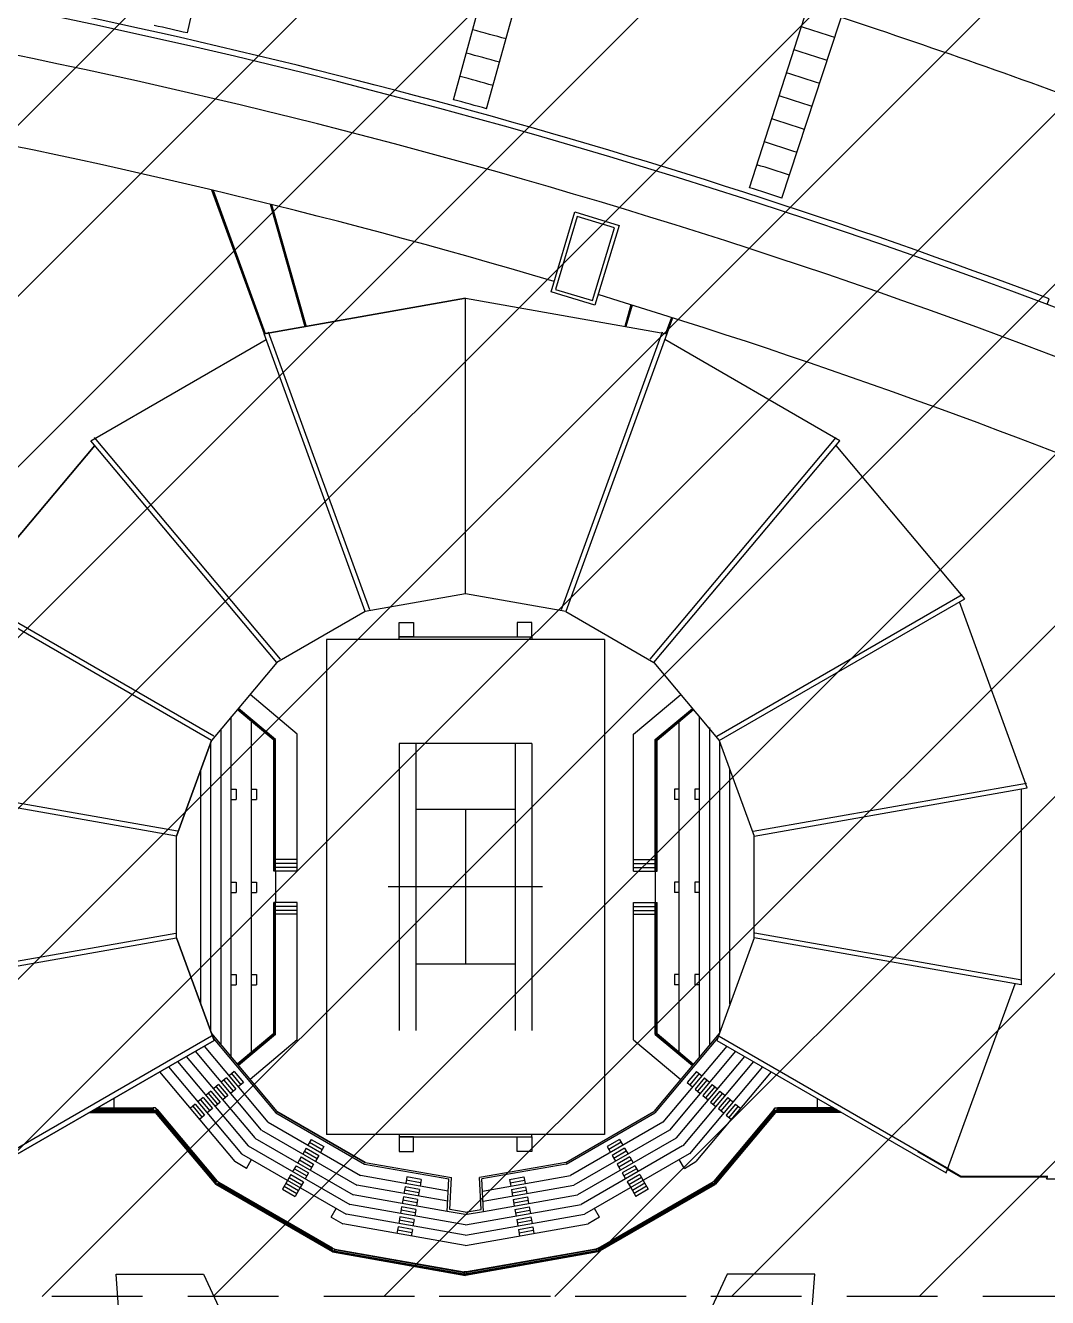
# Model space of a CAD drawing. Extents: x 23317406 to 24383751, y 42324270 to 43451021.
# Drawn here: x 24117586 to 24123226, y 43429072 to 43436094 of the extents above; entities that cross this region are included whole.
import ezdxf

# ---------------------------------------------------------------- set-up
doc = ezdxf.new("R2010")
doc.units = 0
doc.header["$MEASUREMENT"] = 0
doc.linetypes.add('DASHED', pattern=[0.75, 0.5, -0.25])
doc.layers.add('CT', color=9, linetype='CONTINUOUS')

msp = doc.modelspace()

# ---------------------------------------------------------------- linework, layer by layer
at = {"layer": 'CT'}
for p, q in [((24114957.62949, 43432955.94252, -1), (24121863.97578, 43439862.28881, -1)), ((24114957.62949, 43432013.13348, -1), (24122806.78482, 43439862.28881, -1)), ((24114957.62949, 43431070.32444, -1), (24123749.59386, 43439862.28881, -1)), ((24114957.62949, 43430127.51539, -1), (24124692.40291, 43439862.28881, -1)), ((24114957.62949, 43429184.70635, -1), (24125635.21195, 43439862.28881, -1)), ((24115792.90226, 43429077.17008, -1), (24126578.02099, 43439862.28881, -1)), ((24116735.7113, 43429077.17008, -1), (24127118.50125, 43439459.96003, -1)), ((24117678.52034, 43429077.17008, -1), (24127118.50125, 43438517.15099, -1)), ((24118621.32938, 43429077.17008, -1), (24127118.50125, 43437574.34195, -1)), ((24119564.13842, 43429077.17008, -1), (24127118.50125, 43436631.53291, -1)), ((24120506.94747, 43429077.17008, -1), (24127118.50125, 43435688.72386, -1)), ((24121481.62078, 43429077.17008, -1), (24127118.50125, 43434714.05055, -1)), ((24122518.56574, 43429077.17008, -1), (24127118.50125, 43433677.10559, -1))]:
    msp.add_line(p, q, dxfattribs=at)
at = {"layer": 'CT', "color": 6, "linetype": 'ByBlock'}
for p, q in [((24118479.58046, 43436052.35169, -1), (24118980.92875, 43438241.6817, -1)), ((24119948.84524, 43435684.06058, -1), (24120539.45865, 43437851.01508, -1)), ((24120130.62754, 43435634.01663, -1), (24120732.28513, 43437797.93071, -1)), ((24121581.36931, 43435198.44149, -1), (24122271.16664, 43437335.89223, -1)), ((24121760.65363, 43435140.07769, -1), (24122461.34337, 43437273.98254, -1)), ((24118613.43765, 43435185.82425, -1), (24118902.35298, 43434392.0359, -1)), ((24118617.32211, 43435184.8978, -1), (24118905.68631, 43434392.62365, -1)), ((24118621.20675, 43435183.97084, -1), (24118909.01965, 43434393.21141, -1)), ((24118935.83177, 43435107.38595, -1), (24119127.81079, 43434431.79019, -1)), ((24118939.56005, 43435106.46051, -1), (24119131.11075, 43434432.37206, -1)), ((24118943.28845, 43435105.53462, -1), (24119134.4107, 43434432.95394, -1)), ((24120486.09352, 43434623.31298, -1), (24120616.94867, 43435064.44578, -1)), ((24120616.94867, 43435064.44578, -1), (24120861.60588, 43434990.50661, -1)), ((24120630.40274, 43435039.47464, -1), (24120510.95492, 43434636.79768, -1)), ((24120836.75067, 43434977.49961, -1), (24120630.40274, 43435039.47464, -1)), ((24120861.60588, 43434990.50661, -1), (24120727.96456, 43434550.69288, -1)), ((24120714.64261, 43434575.64187, -1), (24120836.75067, 43434977.49961, -1)), ((24120510.95492, 43434636.79768, -1), (24120714.64261, 43434575.64187, -1)), ((24120013.70132, 43434587.99659, -1), (24118902.35298, 43434392.0359, -1)), ((24120013.70132, 43434587.99659, -1), (24118902.35298, 43434392.0359, -1)), ((24118902.35298, 43434392.0359, -1), (24120013.70132, 43434587.99659, -1)), ((24120013.70132, 43434587.99659, -1), (24121125.04965, 43434392.0359, -1)), ((24120013.70132, 43434587.99659, -1), (24121125.04965, 43434392.0359, -1)), ((24120013.70132, 43432956.5445, -1), (24120013.70132, 43434587.99659, -1)), ((24123223.31115, 43434554.35444, -1), (24123235.07843, 43434585.54168, -1)), ((24120926.93018, 43434552.38645, -1), (24120892.99193, 43434432.95394, -1)), ((24120930.11505, 43434551.39959, -1), (24120896.29188, 43434432.37206, -1)), ((24120933.29984, 43434550.41244, -1), (24120899.59184, 43434431.79019, -1)), ((24121150.78588, 43434482.23764, -1), (24121118.38299, 43434393.21141, -1)), ((24121153.96622, 43434481.22953, -1), (24121121.71632, 43434392.62365, -1)), ((24121157.14645, 43434480.22112, -1), (24121125.04965, 43434392.0359, -1)), ((24117946.80644, 43433801.86083, -1), (24118913.92952, 43434360.2296, -1)), ((24119460.34246, 43432858.97241, -1), (24118902.35298, 43434392.0359, -1)), ((24119485.40093, 43432868.09294, -1), (24118927.41145, 43434401.15643, -1)), ((24121099.99118, 43434401.15643, -1), (24120542.00171, 43432868.09294, -1)), ((24121125.04965, 43434392.0359, -1), (24120567.06018, 43432858.97241, -1)), ((24122080.59619, 43433801.86083, -1), (24121113.47311, 43434360.2296, -1)), ((24118973.72684, 43432578.02475, -1), (24117946.80644, 43433801.86083, -1)), ((24118994.15469, 43432595.16575, -1), (24117967.23429, 43433819.00183, -1)), ((24121033.24794, 43432595.16575, -1), (24122060.16834, 43433819.00183, -1)), ((24121053.67579, 43432578.02475, -1), (24122080.59619, 43433801.86083, -1)), ((24117968.56323, 43433775.9321, -1), (24117258.29423, 43432929.46646, -1)), ((24117968.56323, 43433775.9321, -1), (24117258.29423, 43432929.46646, -1)), ((24117258.29423, 43432929.46646, -1), (24117968.56323, 43433775.9321, -1)), ((24122769.10841, 43432929.46646, -1), (24122058.8394, 43433775.9321, -1)), ((24118625.88083, 43432170.68198, -1), (24117271.62756, 43432952.56047, -1)), ((24120013.70132, 43432956.5445, -1), (24119460.34246, 43432858.97241, -1)), ((24120567.06018, 43432858.97241, -1), (24120013.70132, 43432956.5445, -1)), ((24121401.5218, 43432170.68198, -1), (24122755.77507, 43432952.56047, -1)), ((24118612.5475, 43432147.58797, -1), (24117258.29423, 43432929.46646, -1)), ((24121414.85513, 43432147.58797, -1), (24122769.10841, 43432929.46646, -1)), ((24123113.70132, 43431885.24508, -1), (24122739.79557, 43432912.54268, -1)), ((24119460.34246, 43432858.97241, -1), (24118973.72684, 43432578.02475, -1)), ((24120567.06018, 43432858.97241, -1), (24121053.67579, 43432578.02475, -1)), ((24119648.03465, 43432798.63144, -1), (24119728.03465, 43432798.63144, -1)), ((24119648.03465, 43432718.63144, -1), (24119648.03465, 43432798.63144, -1)), ((24119728.03465, 43432798.63144, -1), (24119728.03465, 43432718.63144, -1)), ((24120379.36798, 43432798.63144, -1), (24120299.36798, 43432798.63144, -1)), ((24120299.36798, 43432798.63144, -1), (24120299.36798, 43432718.63144, -1)), ((24120379.36798, 43432718.63144, -1), (24120379.36798, 43432798.63144, -1)), ((24119247.03465, 43432705.2981, -1), (24119247.03465, 43429971.96477, -1)), ((24120780.36798, 43432705.2981, -1), (24119247.03465, 43432705.2981, -1)), ((24119648.03465, 43432718.63144, -1), (24120379.36798, 43432718.63144, -1)), ((24119648.03465, 43432705.2981, -1), (24119648.03465, 43432718.63144, -1)), ((24119728.03465, 43432718.63144, -1), (24119648.03465, 43432718.63144, -1)), ((24120379.36798, 43432705.2981, -1), (24119648.03465, 43432705.2981, -1)), ((24120299.36798, 43432718.63144, -1), (24120379.36798, 43432718.63144, -1)), ((24120379.36798, 43432718.63144, -1), (24120379.36798, 43432705.2981, -1)), ((24120780.36798, 43432705.2981, -1), (24120780.36798, 43429971.96477, -1)), ((24118973.72684, 43432578.02475, -1), (24118612.5475, 43432147.58797, -1)), ((24118973.72684, 43432578.02475, -1), (24118612.5475, 43432147.58797, -1)), ((24121053.67579, 43432578.02475, -1), (24121414.85513, 43432147.58797, -1)), ((24119085.70132, 43432182.58626, -1), (24118825.27655, 43432401.10858, -1)), ((24120941.70132, 43432182.58626, -1), (24121202.12608, 43432401.10858, -1)), ((24118956.36798, 43432148.38528, -1), (24118754.99844, 43432317.35439, -1)), ((24118958.70132, 43432149.47333, -1), (24118756.49828, 43432319.14183, -1)), ((24118963.36798, 43432151.64943, -1), (24118759.49795, 43432322.7167, -1)), ((24118965.70132, 43432152.73749, -1), (24118760.99779, 43432324.50414, -1)), ((24121061.70132, 43432152.73749, -1), (24121266.40484, 43432324.50414, -1)), ((24121064.03465, 43432151.64943, -1), (24121267.90468, 43432322.7167, -1)), ((24121068.70132, 43432149.47333, -1), (24121270.90436, 43432319.14183, -1)), ((24121071.03465, 43432148.38528, -1), (24121272.40419, 43432317.35439, -1)), ((24118721.70132, 43430399.59045, -1), (24118721.70132, 43432277.67243, -1)), ((24118833.70132, 43430425.94803, -1), (24118833.70132, 43432251.31484, -1)), ((24121193.70132, 43430425.94803, -1), (24121193.70132, 43432251.31484, -1)), ((24121305.70132, 43430399.59045, -1), (24121305.70132, 43432277.67243, -1)), ((24118665.70132, 43430466.32865, -1), (24118665.70132, 43432210.93422, -1)), ((24118665.70132, 43431338.63144, -1), (24118665.70132, 43432210.93422, -1)), ((24119085.70132, 43431425.2981, -1), (24119085.70132, 43432182.58626, -1)), ((24120941.70132, 43431425.2981, -1), (24120941.70132, 43432182.58626, -1)), ((24121361.70132, 43431338.63144, -1), (24121361.70132, 43432218.88862, -1)), ((24121361.70132, 43430466.32865, -1), (24121361.70132, 43432210.93422, -1)), ((24118420.36798, 43431619.57909, -1), (24118612.5475, 43432147.58797, -1)), ((24118612.5475, 43432147.58797, -1), (24118420.36798, 43431619.57909, -1)), ((24118609.70132, 43430537.49472, -1), (24118609.70132, 43432139.76815, -1)), ((24118956.36798, 43431425.2981, -1), (24118956.36798, 43432148.38528, -1)), ((24118958.70132, 43431425.2981, -1), (24118958.70132, 43432149.47333, -1)), ((24118963.36798, 43431425.2981, -1), (24118963.36798, 43432151.64943, -1)), ((24118965.70132, 43431425.2981, -1), (24118965.70132, 43432152.73749, -1)), ((24119648.03465, 43432130.96477, -1), (24119648.03465, 43430546.2981, -1)), ((24120379.36798, 43432130.96477, -1), (24119648.03465, 43432130.96477, -1)), ((24119739.36798, 43432130.96477, -1), (24119739.36798, 43430546.2981, -1)), ((24120288.03465, 43432130.96477, -1), (24120288.03465, 43430546.2981, -1)), ((24120379.36798, 43432130.96477, -1), (24120379.36798, 43430546.2981, -1)), ((24121061.70132, 43431425.2981, -1), (24121061.70132, 43432152.73749, -1)), ((24121064.03465, 43431425.2981, -1), (24121064.03465, 43432151.64943, -1)), ((24121068.70132, 43431425.2981, -1), (24121068.70132, 43432149.47333, -1)), ((24121071.03465, 43431425.2981, -1), (24121071.03465, 43432148.38528, -1)), ((24121414.85513, 43432147.58797, -1), (24121607.03465, 43431619.57909, -1)), ((24121417.70132, 43430537.49472, -1), (24121417.70132, 43432139.76815, -1)), ((24118553.70132, 43430691.35346, -1), (24118553.70132, 43431985.90941, -1)), ((24121473.70132, 43430691.35346, -1), (24121473.70132, 43431985.90941, -1)), ((24118424.9986, 43431645.84063, -1), (24116918.33193, 43431911.50662, -1)), ((24121602.40403, 43431645.84063, -1), (24123109.0707, 43431911.50662, -1)), ((24118420.36798, 43431619.57909, -1), (24116913.70132, 43431885.24508, -1)), ((24118721.70132, 43431878.63144, -1), (24118748.36798, 43431878.63144, -1)), ((24118721.70132, 43431821.96477, -1), (24118748.36798, 43431821.96477, -1)), ((24118748.36798, 43431878.63144, -1), (24118748.36798, 43431821.96477, -1)), ((24118833.70132, 43431878.63144, -1), (24118860.36798, 43431878.63144, -1)), ((24118833.70132, 43431821.96477, -1), (24118860.36798, 43431821.96477, -1)), ((24118860.36798, 43431878.63144, -1), (24118860.36798, 43431821.96477, -1)), ((24121193.70132, 43431878.63144, -1), (24121167.03465, 43431878.63144, -1)), ((24121167.03465, 43431878.63144, -1), (24121167.03465, 43431821.96477, -1)), ((24121193.70132, 43431821.96477, -1), (24121167.03465, 43431821.96477, -1)), ((24121305.70132, 43431878.63144, -1), (24121279.03465, 43431878.63144, -1)), ((24121279.03465, 43431878.63144, -1), (24121279.03465, 43431821.96477, -1)), ((24121305.70132, 43431821.96477, -1), (24121279.03465, 43431821.96477, -1)), ((24121607.03465, 43431619.57909, -1), (24123113.70132, 43431885.24508, -1)), ((24123080.36798, 43431879.36751, -1), (24123080.36798, 43430797.89536, -1)), ((24120288.03465, 43431765.2981, -1), (24119739.36798, 43431765.2981, -1)), ((24120013.70132, 43431765.2981, -1), (24120013.70132, 43430911.96477, -1)), ((24118420.36798, 43431057.68378, -1), (24118420.36798, 43431619.57909, -1)), ((24121607.03465, 43431057.68378, -1), (24121607.03465, 43431619.57909, -1)), ((24119085.70132, 43431489.2981, -1), (24118965.70132, 43431489.2981, -1)), ((24120941.70132, 43431489.2981, -1), (24121061.70132, 43431489.2981, -1)), ((24119085.70132, 43431425.2981, -1), (24118956.36798, 43431425.2981, -1)), ((24119085.70132, 43431467.96477, -1), (24118965.70132, 43431467.96477, -1)), ((24119085.70132, 43431446.63144, -1), (24118965.70132, 43431446.63144, -1)), ((24118965.70132, 43431425.2981, -1), (24118965.70132, 43431251.96477, -1)), ((24120941.70132, 43431467.96477, -1), (24121061.70132, 43431467.96477, -1)), ((24120941.70132, 43431446.63144, -1), (24121061.70132, 43431446.63144, -1)), ((24120941.70132, 43431425.2981, -1), (24121071.03465, 43431425.2981, -1)), ((24121061.70132, 43431425.2981, -1), (24121061.70132, 43431251.96477, -1)), ((24118721.70132, 43431365.2981, -1), (24118748.36798, 43431365.2981, -1)), ((24118748.36798, 43431365.2981, -1), (24118748.36798, 43431308.63144, -1)), ((24118833.70132, 43431365.2981, -1), (24118860.36798, 43431365.2981, -1)), ((24118860.36798, 43431365.2981, -1), (24118860.36798, 43431308.63144, -1)), ((24120440.03465, 43431338.63144, -1), (24119587.36798, 43431338.63144, -1)), ((24121193.70132, 43431365.2981, -1), (24121167.03465, 43431365.2981, -1)), ((24121167.03465, 43431365.2981, -1), (24121167.03465, 43431308.63144, -1)), ((24121305.70132, 43431365.2981, -1), (24121279.03465, 43431365.2981, -1)), ((24121279.03465, 43431365.2981, -1), (24121279.03465, 43431308.63144, -1)), ((24118721.70132, 43431308.63144, -1), (24118748.36798, 43431308.63144, -1)), ((24118833.70132, 43431308.63144, -1), (24118860.36798, 43431308.63144, -1)), ((24121193.70132, 43431308.63144, -1), (24121167.03465, 43431308.63144, -1)), ((24121305.70132, 43431308.63144, -1), (24121279.03465, 43431308.63144, -1)), ((24119085.70132, 43431251.96477, -1), (24118956.36798, 43431251.96477, -1)), ((24118956.36798, 43430528.87759, -1), (24118956.36798, 43431251.96477, -1)), ((24118958.70132, 43430527.78954, -1), (24118958.70132, 43431251.96477, -1)), ((24118963.36798, 43430525.61344, -1), (24118963.36798, 43431251.96477, -1)), ((24118965.70132, 43430524.52538, -1), (24118965.70132, 43431251.96477, -1)), ((24119085.70132, 43431230.63144, -1), (24118965.70132, 43431230.63144, -1)), ((24119085.70132, 43431209.2981, -1), (24118965.70132, 43431209.2981, -1)), ((24119085.70132, 43430494.67661, -1), (24119085.70132, 43431251.96477, -1)), ((24120941.70132, 43430494.67661, -1), (24120941.70132, 43431251.96477, -1)), ((24120941.70132, 43431251.96477, -1), (24121071.03465, 43431251.96477, -1)), ((24120941.70132, 43431230.63144, -1), (24121061.70132, 43431230.63144, -1)), ((24120941.70132, 43431209.2981, -1), (24121061.70132, 43431209.2981, -1)), ((24121061.70132, 43430524.52538, -1), (24121061.70132, 43431251.96477, -1)), ((24121064.03465, 43430525.61344, -1), (24121064.03465, 43431251.96477, -1)), ((24121068.70132, 43430527.78954, -1), (24121068.70132, 43431251.96477, -1)), ((24121071.03465, 43430528.87759, -1), (24121071.03465, 43431251.96477, -1)), ((24119085.70132, 43431187.96477, -1), (24118965.70132, 43431187.96477, -1)), ((24120941.70132, 43431187.96477, -1), (24121061.70132, 43431187.96477, -1)), ((24116942.40403, 43430824.1569, -1), (24118415.73736, 43431083.94532, -1)), ((24116947.03465, 43430797.89536, -1), (24118420.36798, 43431057.68378, -1)), ((24118626.43935, 43430491.50735, -1), (24118420.36798, 43431057.68378, -1)), ((24118420.36798, 43431057.68378, -1), (24118626.43935, 43430491.50735, -1)), ((24121607.03465, 43431057.68378, -1), (24121400.96328, 43430491.50735, -1)), ((24123080.36798, 43430797.89536, -1), (24121607.03465, 43431057.68378, -1)), ((24123084.9986, 43430824.1569, -1), (24121611.66527, 43431083.94532, -1)), ((24120288.03465, 43430911.96477, -1), (24119739.36798, 43430911.96477, -1)), ((24118721.70132, 43430855.2981, -1), (24118748.36798, 43430855.2981, -1)), ((24118748.36798, 43430855.2981, -1), (24118748.36798, 43430798.63144, -1)), ((24118833.70132, 43430855.2981, -1), (24118860.36798, 43430855.2981, -1)), ((24118860.36798, 43430855.2981, -1), (24118860.36798, 43430798.63144, -1)), ((24121193.70132, 43430855.2981, -1), (24121167.03465, 43430855.2981, -1)), ((24121167.03465, 43430855.2981, -1), (24121167.03465, 43430798.63144, -1)), ((24121305.70132, 43430855.2981, -1), (24121279.03465, 43430855.2981, -1)), ((24121279.03465, 43430855.2981, -1), (24121279.03465, 43430798.63144, -1)), ((24118721.70132, 43430798.63144, -1), (24118748.36798, 43430798.63144, -1)), ((24118833.70132, 43430798.63144, -1), (24118860.36798, 43430798.63144, -1)), ((24121193.70132, 43430798.63144, -1), (24121167.03465, 43430798.63144, -1)), ((24121305.70132, 43430798.63144, -1), (24121279.03465, 43430798.63144, -1)), ((24122667.27803, 43429760.40019, -1), (24123047.03465, 43430803.77293, -1)), ((24118613.10602, 43430514.60136, -1), (24117350.86337, 43429785.84522, -1)), ((24117360.1246, 43429760.40019, -1), (24118626.43935, 43430491.50735, -1)), ((24118626.43935, 43430491.50735, -1), (24117360.1246, 43429760.40019, -1)), ((24118612.5475, 43430529.6749, -1), (24118973.72684, 43430099.23812, -1)), ((24118621.88083, 43430504.03178, -1), (24118967.63494, 43430091.97808, -1)), ((24118956.36798, 43430528.87759, -1), (24118754.99844, 43430359.90848, -1)), ((24118958.70132, 43430527.78954, -1), (24118756.49828, 43430358.12104, -1)), ((24118963.36798, 43430525.61344, -1), (24118759.49795, 43430354.54617, -1)), ((24118965.70132, 43430524.52538, -1), (24118760.99779, 43430352.75873, -1)), ((24119085.70132, 43430494.67661, -1), (24118825.27655, 43430276.15429, -1)), ((24120941.70132, 43430494.67661, -1), (24121202.12608, 43430276.15429, -1)), ((24121414.85513, 43430529.6749, -1), (24121053.67579, 43430099.23812, -1)), ((24121405.5218, 43430504.03178, -1), (24121059.76769, 43430091.97808, -1)), ((24121061.70132, 43430524.52538, -1), (24121266.40484, 43430352.75873, -1)), ((24121064.03465, 43430525.61344, -1), (24121267.90468, 43430354.54617, -1)), ((24121068.70132, 43430527.78954, -1), (24121270.90436, 43430358.12104, -1)), ((24121071.03465, 43430528.87759, -1), (24121272.40419, 43430359.90848, -1)), ((24121400.96328, 43430491.50735, -1), (24122667.27803, 43429760.40019, -1)), ((24121414.29661, 43430514.60136, -1), (24122680.61136, 43429783.4942, -1)), ((24118522.57679, 43430431.54227, -1), (24118887.56996, 43429996.56035, -1)), ((24118571.82237, 43430459.97421, -1), (24118924.12137, 43430040.12062, -1)), ((24121455.58027, 43430459.97421, -1), (24121103.28127, 43430040.12062, -1)), ((24121504.82584, 43430431.54227, -1), (24121139.83267, 43429996.56035, -1)), ((24118424.08564, 43430374.67838, -1), (24118814.46715, 43429909.43981, -1)), ((24118473.33122, 43430403.11032, -1), (24118851.01856, 43429953.00008, -1)), ((24121554.07141, 43430403.11032, -1), (24121176.38408, 43429953.00008, -1)), ((24121603.31699, 43430374.67838, -1), (24121212.93548, 43429909.43981, -1)), ((24118325.5945, 43430317.81449, -1), (24118741.36435, 43429822.31928, -1)), ((24118374.84007, 43430346.24643, -1), (24118777.91575, 43429865.87955, -1)), ((24118694.90679, 43430284.24773, -1), (24118666.3078, 43430260.25032, -1)), ((24118694.90679, 43430284.24773, -1), (24118746.3298, 43430222.96417, -1)), ((24118737.80528, 43430320.24383, -1), (24118709.20629, 43430296.24643, -1)), ((24118723.50578, 43430308.24513, -1), (24118774.92879, 43430246.96158, -1)), ((24118737.80528, 43430320.24383, -1), (24118789.22829, 43430258.96028, -1)), ((24121289.59735, 43430320.24383, -1), (24121238.17434, 43430258.96028, -1)), ((24121652.56256, 43430346.24643, -1), (24121249.48688, 43429865.87955, -1)), ((24121303.89685, 43430308.24513, -1), (24121252.47384, 43430246.96158, -1)), ((24121332.49584, 43430284.24773, -1), (24121281.07283, 43430222.96417, -1)), ((24121701.80813, 43430317.81449, -1), (24121286.03829, 43429822.31928, -1)), ((24121289.59735, 43430320.24383, -1), (24121318.19634, 43430296.24643, -1)), ((24121332.49584, 43430284.24773, -1), (24121361.09483, 43430260.25032, -1)), ((24118609.10981, 43430212.25552, -1), (24118580.51082, 43430188.25811, -1)), ((24118609.10981, 43430212.25552, -1), (24118660.53282, 43430150.97196, -1)), ((24118652.0083, 43430248.25162, -1), (24118623.40931, 43430224.25422, -1)), ((24118637.70881, 43430236.25292, -1), (24118689.13182, 43430174.96937, -1)), ((24118652.0083, 43430248.25162, -1), (24118703.43131, 43430186.96807, -1)), ((24118680.6073, 43430272.24903, -1), (24118732.0303, 43430210.96547, -1)), ((24118746.3298, 43430222.96417, -1), (24118717.73081, 43430198.96677, -1)), ((24118789.22829, 43430258.96028, -1), (24118760.6293, 43430234.96288, -1)), ((24121238.17434, 43430258.96028, -1), (24121266.77334, 43430234.96288, -1)), ((24121281.07283, 43430222.96417, -1), (24121309.67182, 43430198.96677, -1)), ((24121346.79534, 43430272.24903, -1), (24121295.37233, 43430210.96547, -1)), ((24121375.39433, 43430248.25162, -1), (24121323.97132, 43430186.96807, -1)), ((24121389.69383, 43430236.25292, -1), (24121338.27082, 43430174.96937, -1)), ((24121418.29282, 43430212.25552, -1), (24121366.86981, 43430150.97196, -1)), ((24121375.39433, 43430248.25162, -1), (24121403.99332, 43430224.25422, -1)), ((24121418.29282, 43430212.25552, -1), (24121446.89181, 43430188.25811, -1)), ((24118073.19122, 43430172.08939, -1), (24118073.19122, 43430120.01666, -1)), ((24118523.31284, 43430140.2633, -1), (24118494.71384, 43430116.2659, -1)), ((24118523.31284, 43430140.2633, -1), (24118574.73585, 43430078.97975, -1)), ((24118566.21133, 43430176.25941, -1), (24118537.61233, 43430152.26201, -1)), ((24118551.91183, 43430164.26071, -1), (24118603.33484, 43430102.97715, -1)), ((24118566.21133, 43430176.25941, -1), (24118617.63433, 43430114.97585, -1)), ((24118594.81032, 43430200.25681, -1), (24118646.23333, 43430138.97326, -1)), ((24118660.53282, 43430150.97196, -1), (24118631.93383, 43430126.97456, -1)), ((24118703.43131, 43430186.96807, -1), (24118674.83232, 43430162.97066, -1)), ((24121323.97132, 43430186.96807, -1), (24121352.57031, 43430162.97066, -1)), ((24121366.86981, 43430150.97196, -1), (24121395.4688, 43430126.97456, -1)), ((24121432.59231, 43430200.25681, -1), (24121381.16931, 43430138.97326, -1)), ((24121461.19131, 43430176.25941, -1), (24121409.7683, 43430114.97585, -1)), ((24121475.4908, 43430164.26071, -1), (24121424.06779, 43430102.97715, -1)), ((24121504.0898, 43430140.2633, -1), (24121452.66679, 43430078.97975, -1)), ((24121461.19131, 43430176.25941, -1), (24121489.7903, 43430152.26201, -1)), ((24121504.0898, 43430140.2633, -1), (24121532.68879, 43430116.2659, -1)), ((24121954.21142, 43430172.08939, -1), (24121954.21142, 43430120.01666, -1)), ((24117938.3687, 43430094.24957, -1), (24118301.71176, 43430094.24957, -1)), ((24117946.4516, 43430098.91623, -1), (24118303.88786, 43430098.91623, -1)), ((24117959.90459, 43430106.68332, -1), (24118290.70383, 43430106.68332, -1)), ((24117965.6781, 43430110.01666, -1), (24118290.70383, 43430110.01666, -1)), ((24117977.2251, 43430116.68332, -1), (24118290.70383, 43430116.68332, -1)), ((24117982.99861, 43430120.01666, -1), (24118290.70383, 43430120.01666, -1)), ((24118290.70383, 43430106.68332, -1), (24118290.70383, 43430120.01666, -1)), ((24118303.58794, 43430120.01666, -1), (24118290.70383, 43430120.01666, -1)), ((24118290.70383, 43430120.01666, -1), (24118290.70383, 43430106.68332, -1)), ((24118290.70383, 43430106.68332, -1), (24118297.3705, 43430106.68332, -1)), ((24118303.27706, 43430119.34999, -1), (24118291.3705, 43430119.34999, -1)), ((24118291.3705, 43430119.34999, -1), (24118291.3705, 43430107.34999, -1)), ((24118291.3705, 43430107.34999, -1), (24118297.68137, 43430107.34999, -1)), ((24118297.3705, 43430106.68332, -1), (24118301.65575, 43430101.57636, -1)), ((24118297.68137, 43430107.34999, -1), (24118301.73792, 43430102.51558, -1)), ((24118301.65575, 43430101.57636, -1), (24118311.86968, 43430110.14686, -1)), ((24118301.65575, 43430101.57636, -1), (24118311.86968, 43430110.14686, -1)), ((24118301.65575, 43430101.57636, -1), (24118634.32095, 43429705.12142, -1)), ((24118301.71176, 43430094.24957, -1), (24118635.62635, 43429696.30565, -1)), ((24118301.73792, 43430102.51558, -1), (24118310.93045, 43430110.22903, -1)), ((24118310.93045, 43430110.22903, -1), (24118303.27706, 43430119.34999, -1)), ((24118311.86968, 43430110.14686, -1), (24118303.58794, 43430120.01666, -1)), ((24118303.88786, 43430098.91623, -1), (24118638.6723, 43429699.93567, -1)), ((24118304.20923, 43430103.71899, -1), (24118636.49663, 43429707.71429, -1)), ((24118309.31619, 43430108.00424, -1), (24118640.84798, 43429712.90004, -1)), ((24118311.86968, 43430110.14686, -1), (24118643.02366, 43429715.49291, -1)), ((24118509.01334, 43430128.2646, -1), (24118560.43635, 43430066.98105, -1)), ((24118574.73585, 43430078.97975, -1), (24118546.13685, 43430054.98234, -1)), ((24118617.63433, 43430114.97585, -1), (24118589.03534, 43430090.97845, -1)), ((24118967.63494, 43430091.97808, -1), (24119457.10102, 43429809.3847, -1)), ((24119460.34246, 43429818.29046, -1), (24118973.72684, 43430099.23812, -1)), ((24118973.72684, 43430099.23812, -1), (24119460.34246, 43429818.29046, -1)), ((24120567.06018, 43429818.29046, -1), (24121053.67579, 43430099.23812, -1)), ((24120570.30161, 43429809.3847, -1), (24121059.76769, 43430091.97808, -1)), ((24121715.53296, 43430110.14686, -1), (24121384.37897, 43429715.49291, -1)), ((24121718.08644, 43430108.00424, -1), (24121386.55465, 43429712.90004, -1)), ((24121723.22549, 43430098.57149, -1), (24121388.73033, 43429699.93567, -1)), ((24121723.1934, 43430103.71899, -1), (24121390.90601, 43429707.71429, -1)), ((24121725.40315, 43430093.90668, -1), (24121391.77628, 43429696.30565, -1)), ((24121725.74688, 43430101.57636, -1), (24121393.08169, 43429705.12142, -1)), ((24121409.7683, 43430114.97585, -1), (24121438.36729, 43430090.97845, -1)), ((24121452.66679, 43430078.97975, -1), (24121481.26578, 43430054.98234, -1)), ((24121518.38929, 43430128.2646, -1), (24121466.96628, 43430066.98105, -1)), ((24121715.53296, 43430110.14686, -1), (24121723.8147, 43430120.01666, -1)), ((24121725.74688, 43430101.57636, -1), (24121715.53296, 43430110.14686, -1)), ((24121725.74688, 43430101.57636, -1), (24121715.53296, 43430110.14686, -1)), ((24121716.47218, 43430110.22903, -1), (24121724.12557, 43430119.34999, -1)), ((24121725.66471, 43430102.51558, -1), (24121716.47218, 43430110.22903, -1)), ((24122080.95103, 43430098.91623, -1), (24121723.51477, 43430098.91623, -1)), ((24121723.8147, 43430120.01666, -1), (24121736.6988, 43430120.01666, -1)), ((24121724.12557, 43430119.34999, -1), (24121736.03213, 43430119.34999, -1)), ((24121729.72126, 43430107.34999, -1), (24121725.66471, 43430102.51558, -1)), ((24122089.03394, 43430094.24957, -1), (24121725.69087, 43430094.24957, -1)), ((24121730.03213, 43430106.68332, -1), (24121725.74688, 43430101.57636, -1)), ((24121736.03213, 43430107.34999, -1), (24121729.72126, 43430107.34999, -1)), ((24121736.6988, 43430106.68332, -1), (24121730.03213, 43430106.68332, -1)), ((24121736.03213, 43430119.34999, -1), (24121736.03213, 43430107.34999, -1)), ((24122044.40403, 43430120.01666, -1), (24121736.6988, 43430120.01666, -1)), ((24121736.6988, 43430106.68332, -1), (24121736.6988, 43430120.01666, -1)), ((24121736.6988, 43430120.01666, -1), (24121736.6988, 43430106.68332, -1)), ((24122050.17753, 43430116.68332, -1), (24121736.6988, 43430116.68332, -1)), ((24122061.72454, 43430110.01666, -1), (24121736.6988, 43430110.01666, -1)), ((24122067.49804, 43430106.68332, -1), (24121736.6988, 43430106.68332, -1)), ((24118887.97717, 43429996.32525, -1), (24119414.49934, 43429692.33753, -1)), ((24118924.52857, 43430039.88551, -1), (24119433.94793, 43429745.77211, -1)), ((24121102.87406, 43430039.88551, -1), (24120593.4547, 43429745.77211, -1)), ((24121139.42546, 43429996.32525, -1), (24120612.9033, 43429692.33753, -1)), ((24118851.42577, 43429952.76498, -1), (24119395.05074, 43429638.90295, -1)), ((24119163.0603, 43429945.27798, -1), (24119144.39363, 43429912.94636, -1)), ((24119153.72697, 43429929.11217, -1), (24119223.009, 43429889.11217, -1)), ((24119163.0603, 43429945.27798, -1), (24119232.34233, 43429905.27798, -1)), ((24120780.36798, 43429971.96477, -1), (24119247.03465, 43429971.96477, -1)), ((24120379.36798, 43429971.96477, -1), (24119648.03465, 43429971.96477, -1)), ((24119648.03465, 43429971.96477, -1), (24119648.03465, 43429958.63144, -1)), ((24119648.03465, 43429958.63144, -1), (24120379.36798, 43429958.63144, -1)), ((24119728.03465, 43429958.63144, -1), (24119648.03465, 43429958.63144, -1)), ((24119648.03465, 43429958.63144, -1), (24119648.03465, 43429878.63144, -1)), ((24119728.03465, 43429878.63144, -1), (24119728.03465, 43429958.63144, -1)), ((24120299.36798, 43429878.63144, -1), (24120299.36798, 43429958.63144, -1)), ((24120299.36798, 43429958.63144, -1), (24120379.36798, 43429958.63144, -1)), ((24120379.36798, 43429958.63144, -1), (24120379.36798, 43429971.96477, -1)), ((24120379.36798, 43429958.63144, -1), (24120379.36798, 43429878.63144, -1)), ((24121175.97687, 43429952.76498, -1), (24120632.35189, 43429638.90295, -1)), ((24120864.34233, 43429945.27798, -1), (24120795.0603, 43429905.27798, -1)), ((24120873.67567, 43429929.11217, -1), (24120804.39363, 43429889.11217, -1)), ((24120864.34233, 43429945.27798, -1), (24120883.009, 43429912.94636, -1)), ((24118778.32296, 43429865.64444, -1), (24119356.15355, 43429532.0338, -1)), ((24118814.87436, 43429909.20471, -1), (24119375.60214, 43429585.46837, -1)), ((24119135.0603, 43429896.78055, -1), (24119116.39363, 43429864.44894, -1)), ((24119125.72697, 43429880.61475, -1), (24119195.009, 43429840.61475, -1)), ((24119135.0603, 43429896.78055, -1), (24119204.34233, 43429856.78055, -1)), ((24119204.34233, 43429856.78055, -1), (24119185.67566, 43429824.44894, -1)), ((24119232.34233, 43429905.27798, -1), (24119213.67567, 43429872.94636, -1)), ((24119648.03465, 43429878.63144, -1), (24119728.03465, 43429878.63144, -1)), ((24120379.36798, 43429878.63144, -1), (24120299.36798, 43429878.63144, -1)), ((24121212.52827, 43429909.20471, -1), (24120651.80049, 43429585.46837, -1)), ((24121249.07967, 43429865.64444, -1), (24120671.24908, 43429532.0338, -1)), ((24120795.0603, 43429905.27798, -1), (24120813.72697, 43429872.94636, -1)), ((24120892.34233, 43429896.78055, -1), (24120823.0603, 43429856.78055, -1)), ((24120823.0603, 43429856.78055, -1), (24120841.72697, 43429824.44894, -1)), ((24120901.67567, 43429880.61475, -1), (24120832.39363, 43429840.61475, -1)), ((24120892.34233, 43429896.78055, -1), (24120911.009, 43429864.44894, -1)), ((24122508.68464, 43429878.90714, -1), (24122748.18525, 43429740.63139, -1)), ((24118805.20779, 43429785.45925, -1), (24118741.36434, 43429822.31928, -1)), ((24118805.20779, 43429785.45925, -1), (24118833.20779, 43429833.95667, -1)), ((24119079.0603, 43429799.78571, -1), (24119060.39363, 43429767.45409, -1)), ((24119079.0603, 43429799.78571, -1), (24119148.34233, 43429759.78571, -1)), ((24119107.0603, 43429848.28313, -1), (24119088.39363, 43429815.95152, -1)), ((24119097.72697, 43429832.11732, -1), (24119167.009, 43429792.11732, -1)), ((24119107.0603, 43429848.28313, -1), (24119176.34233, 43429808.28313, -1)), ((24119176.34233, 43429808.28313, -1), (24119157.67566, 43429775.95152, -1)), ((24119457.10102, 43429809.3847, -1), (24119922.57963, 43429727.30826, -1)), ((24119460.34246, 43429818.29046, -1), (24119936.30115, 43429734.36611, -1)), ((24120567.06018, 43429818.29046, -1), (24120091.10148, 43429734.36611, -1)), ((24120570.30161, 43429809.3847, -1), (24120104.823, 43429727.30826, -1)), ((24120920.34233, 43429848.28313, -1), (24120851.0603, 43429808.28313, -1)), ((24120851.0603, 43429808.28313, -1), (24120869.72697, 43429775.95152, -1)), ((24120929.67567, 43429832.11732, -1), (24120860.39363, 43429792.11732, -1)), ((24120948.34233, 43429799.78571, -1), (24120879.0603, 43429759.78571, -1)), ((24120920.34233, 43429848.28313, -1), (24120939.009, 43429815.95152, -1)), ((24120948.34233, 43429799.78571, -1), (24120967.009, 43429767.45409, -1)), ((24121222.19484, 43429785.45925, -1), (24121194.19484, 43429833.95667, -1)), ((24121222.19484, 43429785.45925, -1), (24121286.03829, 43429822.31928, -1)), ((24118643.02366, 43429715.49291, -1), (24118634.32095, 43429705.12142, -1)), ((24118653.23759, 43429706.92241, -1), (24118643.02366, 43429715.49291, -1)), ((24119032.39363, 43429718.95667, -1), (24119004.39363, 43429670.45925, -1)), ((24119051.0603, 43429751.28829, -1), (24119032.39363, 43429718.95667, -1)), ((24119041.72697, 43429735.12248, -1), (24119111.009, 43429695.12248, -1)), ((24119051.0603, 43429751.28829, -1), (24119120.34233, 43429711.28829, -1)), ((24119069.72697, 43429783.6199, -1), (24119139.009, 43429743.6199, -1)), ((24119148.34233, 43429759.78571, -1), (24119129.67566, 43429727.45409, -1)), ((24119919.06437, 43429660.23299, -1), (24119433.94793, 43429745.77211, -1)), ((24119690.91518, 43429738.37111, -1), (24119684.43231, 43429701.60495, -1)), ((24119766.45837, 43429706.09618, -1), (24119687.67375, 43429719.98803, -1)), ((24119769.6998, 43429724.47925, -1), (24119690.91518, 43429738.37111, -1)), ((24119769.6998, 43429724.47925, -1), (24119763.21693, 43429687.7131, -1)), ((24119913.15872, 43429547.54653, -1), (24119922.57963, 43429727.30826, -1)), ((24119927.09115, 43429558.62889, -1), (24119936.30115, 43429734.36611, -1)), ((24120100.303, 43429558.7907, -1), (24120091.10148, 43429734.36611, -1)), ((24120114.23543, 43429547.70834, -1), (24120104.823, 43429727.30826, -1)), ((24120108.33827, 43429660.23299, -1), (24120593.4547, 43429745.77211, -1)), ((24120257.70283, 43429724.47925, -1), (24120336.48745, 43429738.37111, -1)), ((24120257.70283, 43429724.47925, -1), (24120264.1857, 43429687.7131, -1)), ((24120260.94427, 43429706.09618, -1), (24120339.72889, 43429719.98803, -1)), ((24120336.48745, 43429738.37111, -1), (24120342.97032, 43429701.60495, -1)), ((24120879.0603, 43429759.78571, -1), (24120897.72697, 43429727.45409, -1)), ((24120957.67567, 43429783.6199, -1), (24120888.39363, 43429743.6199, -1)), ((24120976.34233, 43429751.28829, -1), (24120907.0603, 43429711.28829, -1)), ((24120985.67567, 43429735.12248, -1), (24120916.39363, 43429695.12248, -1)), ((24120976.34233, 43429751.28829, -1), (24120995.009, 43429718.95667, -1)), ((24120995.009, 43429718.95667, -1), (24121023.009, 43429670.45925, -1)), ((24121374.16504, 43429706.92241, -1), (24121384.37897, 43429715.49291, -1)), ((24121384.37897, 43429715.49291, -1), (24121393.08169, 43429705.12142, -1)), ((24122746.93475, 43429735.96477, -1), (24122673.76089, 43429778.21171, -1)), ((24122748.18518, 43429740.63144, -1), (24122675.38161, 43429782.66459, -1)), ((24123222.38239, 43429735.96477, -1), (24122746.93474, 43429735.96477, -1)), ((24123226.10844, 43429735.96477, -1), (24122746.93475, 43429735.96477, -1)), ((24123228.43241, 43429740.63144, -1), (24122748.18518, 43429740.63144, -1)), ((24122748.18525, 43429740.63139, -1), (24123224.70903, 43429740.63139, -1)), ((24124458.70132, 43429725.96477, -1), (24123221.09999, 43429725.96477, -1)), ((24118634.32095, 43429705.12142, -1), (24118644.53487, 43429696.55092, -1)), ((24118643.10583, 43429714.55369, -1), (24118635.26017, 43429705.20359, -1)), ((24118635.26017, 43429705.20359, -1), (24118644.4527, 43429697.49014, -1)), ((24119280.44294, 43429324.02062, -1), (24118635.62635, 43429696.30565, -1)), ((24119282.06366, 43429328.4735, -1), (24118638.6723, 43429699.93567, -1)), ((24118652.29837, 43429706.84024, -1), (24118643.10583, 43429714.55369, -1)), ((24118644.4527, 43429697.49014, -1), (24118652.29837, 43429706.84024, -1)), ((24118644.53487, 43429696.55092, -1), (24118653.23759, 43429706.92241, -1)), ((24119276.20109, 43429331.85825, -1), (24118644.53487, 43429696.55092, -1)), ((24119277.35875, 43429335.03888, -1), (24118646.71055, 43429699.14379, -1)), ((24119279.67406, 43429341.40014, -1), (24118651.06191, 43429704.32954, -1)), ((24119280.83171, 43429344.58077, -1), (24118653.23759, 43429706.92241, -1)), ((24119004.39363, 43429670.45925, -1), (24119073.67566, 43429630.45925, -1)), ((24119013.72697, 43429686.62506, -1), (24119083.009, 43429646.62506, -1)), ((24119023.0603, 43429702.79086, -1), (24119092.34233, 43429662.79086, -1)), ((24119101.67566, 43429678.95667, -1), (24119073.67566, 43429630.45925, -1)), ((24119120.34233, 43429711.28829, -1), (24119101.67566, 43429678.95667, -1)), ((24119916.11154, 43429603.88976, -1), (24119414.49934, 43429692.33753, -1)), ((24119681.19088, 43429683.22187, -1), (24119674.70802, 43429646.45572, -1)), ((24119756.73407, 43429650.94694, -1), (24119677.94945, 43429664.8388, -1)), ((24119759.9755, 43429669.33002, -1), (24119681.19088, 43429683.22187, -1)), ((24119759.9755, 43429669.33002, -1), (24119753.49264, 43429632.56386, -1)), ((24120111.29109, 43429603.88976, -1), (24120612.9033, 43429692.33753, -1)), ((24120267.42713, 43429669.33002, -1), (24120346.21175, 43429683.22187, -1)), ((24120267.42713, 43429669.33002, -1), (24120273.91, 43429632.56386, -1)), ((24120270.66856, 43429650.94694, -1), (24120349.45318, 43429664.8388, -1)), ((24120346.21175, 43429683.22187, -1), (24120352.69462, 43429646.45572, -1)), ((24120745.33897, 43429328.4735, -1), (24121388.73033, 43429699.93567, -1)), ((24120746.57092, 43429344.58077, -1), (24121374.16504, 43429706.92241, -1)), ((24120746.95969, 43429324.02062, -1), (24121391.77628, 43429696.30565, -1)), ((24120747.72858, 43429341.40014, -1), (24121376.34072, 43429704.32954, -1)), ((24120750.04389, 43429335.03888, -1), (24121380.69208, 43429699.14379, -1)), ((24120751.20154, 43429331.85825, -1), (24121382.86776, 43429696.55092, -1)), ((24120907.0603, 43429711.28829, -1), (24120925.72697, 43429678.95667, -1)), ((24120925.72697, 43429678.95667, -1), (24120953.72697, 43429630.45925, -1)), ((24121004.34233, 43429702.79086, -1), (24120935.0603, 43429662.79086, -1)), ((24121013.67567, 43429686.62506, -1), (24120944.39363, 43429646.62506, -1)), ((24121023.009, 43429670.45925, -1), (24120953.72697, 43429630.45925, -1)), ((24121382.86776, 43429696.55092, -1), (24121374.16504, 43429706.92241, -1)), ((24121375.10427, 43429706.84024, -1), (24121384.2968, 43429714.55369, -1)), ((24121382.94993, 43429697.49014, -1), (24121375.10427, 43429706.84024, -1)), ((24121393.08169, 43429705.12142, -1), (24121382.86776, 43429696.55092, -1)), ((24121392.14246, 43429705.20359, -1), (24121382.94993, 43429697.49014, -1)), ((24121384.2968, 43429714.55369, -1), (24121392.14246, 43429705.20359, -1)), ((24120013.23825, 43429473.03592, -1), (24119375.60214, 43429585.46837, -1)), ((24119913.15872, 43429547.54653, -1), (24119395.05074, 43429638.90295, -1)), ((24119671.46658, 43429628.07264, -1), (24119664.98372, 43429591.30648, -1)), ((24119747.00977, 43429595.79771, -1), (24119668.22515, 43429609.68956, -1)), ((24119750.2512, 43429614.18079, -1), (24119671.46658, 43429628.07264, -1)), ((24119750.2512, 43429614.18079, -1), (24119743.76834, 43429577.41463, -1)), ((24120014.16438, 43429473.03592, -1), (24120651.80049, 43429585.46837, -1)), ((24120114.24391, 43429547.54653, -1), (24120632.35189, 43429638.90295, -1)), ((24120277.15143, 43429614.18079, -1), (24120355.93605, 43429628.07264, -1)), ((24120277.15143, 43429614.18079, -1), (24120283.6343, 43429577.41463, -1)), ((24120280.39286, 43429595.79771, -1), (24120359.17748, 43429609.68956, -1)), ((24120355.93605, 43429628.07264, -1), (24120362.41892, 43429591.30648, -1)), ((24119272.86151, 43429515.45925, -1), (24119300.86151, 43429563.95667, -1)), ((24119272.86151, 43429515.45925, -1), (24119336.70495, 43429478.59922, -1)), ((24120013.23825, 43429416.17203, -1), (24119356.15355, 43429532.0338, -1)), ((24119652.01799, 43429517.77417, -1), (24119645.53512, 43429481.00802, -1)), ((24119730.80261, 43429503.88232, -1), (24119652.01799, 43429517.77417, -1)), ((24119661.74228, 43429572.92341, -1), (24119655.25942, 43429536.15725, -1)), ((24119737.28547, 43429540.64847, -1), (24119658.50085, 43429554.54033, -1)), ((24119740.5269, 43429559.03155, -1), (24119661.74228, 43429572.92341, -1)), ((24119740.5269, 43429559.03155, -1), (24119734.04404, 43429522.2654, -1)), ((24120013.23825, 43429529.89981, -1), (24119913.15872, 43429547.54653, -1)), ((24120013.23825, 43429543.43883, -1), (24119927.09115, 43429558.62889, -1)), ((24120013.23825, 43429543.43883, -1), (24120100.303, 43429558.7907, -1)), ((24120013.23825, 43429529.89981, -1), (24120114.23543, 43429547.70834, -1)), ((24120014.16438, 43429416.17203, -1), (24120671.24908, 43429532.0338, -1)), ((24120286.87573, 43429559.03155, -1), (24120365.66035, 43429572.92341, -1)), ((24120286.87573, 43429559.03155, -1), (24120293.35859, 43429522.2654, -1)), ((24120290.11716, 43429540.64847, -1), (24120368.90178, 43429554.54033, -1)), ((24120296.60003, 43429503.88232, -1), (24120375.38465, 43429517.77417, -1)), ((24120365.66035, 43429572.92341, -1), (24120372.14321, 43429536.15725, -1)), ((24120375.38465, 43429517.77417, -1), (24120381.86751, 43429481.00802, -1)), ((24120754.54113, 43429515.45925, -1), (24120690.69768, 43429478.59922, -1)), ((24120754.54113, 43429515.45925, -1), (24120726.54113, 43429563.95667, -1)), ((24120013.23825, 43429359.30814, -1), (24119336.70495, 43429478.59922, -1)), ((24119642.29369, 43429462.62494, -1), (24119635.81082, 43429425.85878, -1)), ((24119717.83688, 43429430.35001, -1), (24119639.05226, 43429444.24186, -1)), ((24119721.07831, 43429448.73308, -1), (24119642.29369, 43429462.62494, -1)), ((24119727.56117, 43429485.49924, -1), (24119648.77655, 43429499.39109, -1)), ((24119721.07831, 43429448.73308, -1), (24119714.59544, 43429411.96693, -1)), ((24119730.80261, 43429503.88232, -1), (24119724.31974, 43429467.11616, -1)), ((24120014.16438, 43429359.30814, -1), (24120690.69768, 43429478.59922, -1)), ((24120296.60003, 43429503.88232, -1), (24120303.08289, 43429467.11616, -1)), ((24120299.84146, 43429485.49924, -1), (24120378.62608, 43429499.39109, -1)), ((24120306.32432, 43429448.73308, -1), (24120385.10894, 43429462.62494, -1)), ((24120306.32432, 43429448.73308, -1), (24120312.80719, 43429411.96693, -1)), ((24120309.56576, 43429430.35001, -1), (24120388.35038, 43429444.24186, -1)), ((24120385.10894, 43429462.62494, -1), (24120391.59181, 43429425.85878, -1)), ((24119276.20109, 43429331.85825, -1), (24119280.83171, 43429344.58077, -1)), ((24119288.73033, 43429327.29799, -1), (24119276.20109, 43429331.85825, -1)), ((24119277.05557, 43429332.2567, -1), (24119281.23016, 43429343.7263, -1)), ((24119288.33188, 43429328.15246, -1), (24119277.05557, 43429332.2567, -1)), ((24119280.44294, 43429324.02062, -1), (24120013.70132, 43429194.72738, -1)), ((24119280.83171, 43429344.58077, -1), (24119293.36095, 43429340.0205, -1)), ((24119281.23016, 43429343.7263, -1), (24119292.50647, 43429339.62206, -1)), ((24119282.06366, 43429328.4735, -1), (24120013.70132, 43429199.46604, -1)), ((24119292.50647, 43429339.62206, -1), (24119288.33188, 43429328.15246, -1)), ((24119293.36095, 43429340.0205, -1), (24119288.73033, 43429327.29799, -1)), ((24119288.73033, 43429327.29799, -1), (24120007.03465, 43429200.64155, -1)), ((24119289.88798, 43429330.47862, -1), (24120007.03465, 43429204.02631, -1)), ((24119292.20329, 43429336.83987, -1), (24120007.03465, 43429210.79582, -1)), ((24119293.36095, 43429340.0205, -1), (24120007.03465, 43429214.18058, -1)), ((24120745.33897, 43429328.4735, -1), (24120013.70132, 43429199.46604, -1)), ((24120746.95969, 43429324.02062, -1), (24120013.70132, 43429194.72738, -1)), ((24120734.04169, 43429340.0205, -1), (24120020.36798, 43429214.18058, -1)), ((24120735.19934, 43429336.83987, -1), (24120020.36798, 43429210.79582, -1)), ((24120737.51465, 43429330.47862, -1), (24120020.36798, 43429204.02631, -1)), ((24120738.67231, 43429327.29799, -1), (24120020.36798, 43429200.64155, -1)), ((24120746.57092, 43429344.58077, -1), (24120734.04169, 43429340.0205, -1)), ((24120734.04169, 43429340.0205, -1), (24120738.67231, 43429327.29799, -1)), ((24120746.17247, 43429343.7263, -1), (24120734.89616, 43429339.62206, -1)), ((24120734.89616, 43429339.62206, -1), (24120739.07075, 43429328.15246, -1)), ((24120738.67231, 43429327.29799, -1), (24120751.20154, 43429331.85825, -1)), ((24120739.07075, 43429328.15246, -1), (24120750.34706, 43429332.2567, -1)), ((24120750.34706, 43429332.2567, -1), (24120746.17247, 43429343.7263, -1)), ((24120751.20154, 43429331.85825, -1), (24120746.57092, 43429344.58077, -1)), ((24118461.67937, 43424042.25853, -1), (24118086.0697, 43429200.63144, -1)), ((24118086.0697, 43429200.63144, -1), (24118568.72103, 43429200.63144, -1)), ((24118568.72103, 43429200.63144, -1), (24120013.70132, 43426101.86121, -1)), ((24120020.36798, 43429214.18058, -1), (24120007.03465, 43429214.18058, -1)), ((24120007.03465, 43429214.18058, -1), (24120007.03465, 43429200.64155, -1)), ((24120007.03465, 43429214.18058, -1), (24120020.36798, 43429214.18058, -1)), ((24120007.03465, 43429200.64155, -1), (24120007.03465, 43429214.18058, -1)), ((24120007.03465, 43429200.64155, -1), (24120020.36798, 43429200.64155, -1)), ((24120020.36798, 43429200.64155, -1), (24120007.03465, 43429200.64155, -1)), ((24120019.70132, 43429213.51391, -1), (24120007.70132, 43429213.51391, -1)), ((24120007.70132, 43429213.51391, -1), (24120007.70132, 43429201.30822, -1)), ((24120007.70132, 43429213.51391, -1), (24120019.70132, 43429213.51391, -1)), ((24120007.70132, 43429201.30822, -1), (24120007.70132, 43429213.51391, -1)), ((24120007.70132, 43429201.30822, -1), (24120019.70132, 43429201.30822, -1)), ((24120019.70132, 43429201.30822, -1), (24120007.70132, 43429201.30822, -1)), ((24121458.6816, 43429200.63144, -1), (24120013.70132, 43426101.86121, -1)), ((24120019.70132, 43429201.30822, -1), (24120019.70132, 43429213.51391, -1)), ((24120019.70132, 43429213.51391, -1), (24120019.70132, 43429201.30822, -1)), ((24120020.36798, 43429200.64155, -1), (24120020.36798, 43429214.18058, -1)), ((24120020.36798, 43429214.18058, -1), (24120020.36798, 43429200.64155, -1)), ((24121941.33294, 43429200.63144, -1), (24121458.6816, 43429200.63144, -1)), ((24121565.72326, 43424042.25853, -1), (24121941.33294, 43429200.63144, -1))]:
    msp.add_line(p, q, dxfattribs=at)
at = {"layer": 'CT', "color": 1, "linetype": 'DASHED', "ltscale": 1000}
for p, q in [((24121232.37239, 43429077.17008, -1), (24114957.62949, 43429077.17008, -1)), ((24127118.50125, 43429077.17008, -1), (24119708.29906, 43429077.17008, -1))]:
    msp.add_line(p, q, dxfattribs=at)
at = {"layer": 'CT', "color": 6, "linetype": 'ByBlock'}
for centre, radius, start, end in [((24110227.60678, 43400016.93686, -1), 36901.51143, 62.727980435, 82.124399867), ((24110227.60678, 43400016.93686, -1), 36934.84476, 69.379689319, 80.450480216), ((24110227.60678, 43400016.93686, -1), 38017.97809, 69.27774474, 71.82187042), ((24110227.60678, 43400016.93686, -1), 36648.17809, 65.289808941, 79.960939145), ((24110227.60678, 43400016.93686, -1), 36968.17809, 77.10187042, 77.394090451), ((24110227.60678, 43400016.93686, -1), 37368.17809, 74.46187042, 74.754090451), ((24110227.60678, 43400016.93686, -1), 37901.51143, 71.82187042, 72.114090451), ((24110227.60678, 43400016.93686, -1), 37234.84476, 74.46187042, 74.754090451), ((24110227.60678, 43400016.93686, -1), 37768.17809, 71.82187042, 72.114090451), ((24110227.60678, 43400016.93686, -1), 37634.84476, 71.82187042, 72.114090451), ((24110227.60678, 43400016.93686, -1), 37101.51143, 74.46187042, 74.754090451), ((24110227.60678, 43400016.93686, -1), 36968.17809, 74.46187042, 74.754090451), ((24110227.60678, 43400016.93686, -1), 37501.51143, 71.82187042, 72.114090451), ((24110227.60678, 43400016.93686, -1), 36154.84476, 73.488398316, 79.744808924), ((24110227.60678, 43400016.93686, -1), 37368.17809, 71.82187042, 72.114090451), ((24110227.60678, 43400016.93686, -1), 37234.84476, 71.82187042, 72.114090451), ((24110227.60678, 43400016.93686, -1), 37101.51143, 71.82187042, 72.114090451), ((24110227.60678, 43400016.93686, -1), 36968.17809, 71.82187042, 72.114090451), ((24110227.60678, 43400016.93686, -1), 36094.84476, 73.087544993, 73.488415878), ((24110227.60678, 43400016.93686, -1), 36154.84476, 66.867303523, 73.087562554), ((24120013.70132, 43431338.63144, -1), 3590, 333.306940918, 333.485437679)]:
    msp.add_arc(centre, radius, start, end, dxfattribs=at)

doc.saveas('drawing.dxf')
